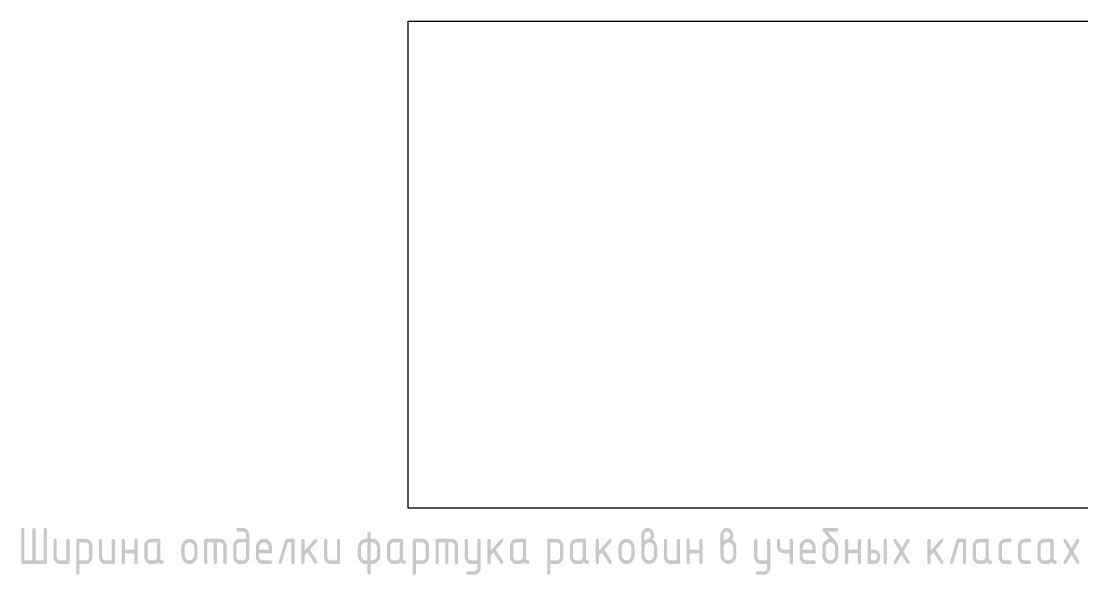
# Model space of a CAD drawing. Header units: millimetres. Extents: x -546 to 1681, y -650 to 1730.
# Drawn here: x 1004.3 to 1093.5, y 170.1 to 216.6 of the extents above; entities that cross this region are included whole.
import ezdxf

# ---------------------------------------------------------------- set-up
doc = ezdxf.new("R2010")
doc.units = ezdxf.units.MM
picture_1 = doc.add_image_def('image1.jpg', size_in_pixel=(772, 316))

msp = doc.modelspace()

# ---------------------------------------------------------------- hatches: boundary and pattern name
h = msp.add_hatch(color=7)
h.dxf.hatch_style = 2
h.paths.add_polyline_path([(1005.517, 171.294), (1006.192, 171.294), (1006.192, 173.868), (1006.201, 173.935), (1006.226, 173.982), (1006.269, 174.011), (1006.328, 174.02), (1006.385, 174.011), (1006.426, 173.982), (1006.451, 173.935), (1006.46, 173.868), (1006.46, 171.142), (1006.451, 171.076), (1006.426, 171.029), (1006.385, 171.002), (1006.328, 170.993), (1004.439, 170.993), (1004.38, 171.002), (1004.337, 171.029), (1004.312, 171.076), (1004.303, 171.142), (1004.303, 173.868), (1004.312, 173.935), (1004.337, 173.982), (1004.38, 174.011), (1004.439, 174.02), (1004.499, 174.011), (1004.541, 173.982), (1004.567, 173.935), (1004.575, 173.868), (1004.575, 171.294), (1005.246, 171.294), (1005.246, 173.868), (1005.254, 173.935), (1005.28, 173.982), (1005.322, 174.011), (1005.382, 174.02), (1005.441, 174.011), (1005.483, 173.982), (1005.509, 173.935), (1005.517, 173.868)])
h = msp.add_hatch(color=7)
h.paths.add_polyline_path([(1023.48, 173.415), (1023.48, 171.599), (1023.47, 171.477), (1023.44, 171.364), (1023.391, 171.261), (1023.321, 171.167), (1023.238, 171.09), (1023.147, 171.036), (1023.047, 171.004), (1022.941, 170.993), (1022.669, 170.993), (1022.56, 171.004), (1022.46, 171.036), (1022.37, 171.09), (1022.289, 171.167), (1022.219, 171.261), (1022.169, 171.364), (1022.14, 171.477), (1022.13, 171.599), (1022.13, 172.505), (1022.14, 172.627), (1022.169, 172.74), (1022.219, 172.843), (1022.289, 172.937), (1022.371, 173.012), (1022.462, 173.066), (1022.561, 173.099), (1022.669, 173.11), (1023.208, 173.11), (1023.208, 173.415), (1023.189, 173.533), (1023.133, 173.631), (1023.045, 173.694), (1022.941, 173.715), (1022.533, 173.715), (1022.476, 173.725), (1022.435, 173.753), (1022.41, 173.801), (1022.402, 173.868), (1022.41, 173.935), (1022.435, 173.982), (1022.476, 174.011), (1022.533, 174.02), (1022.941, 174.02), (1023.049, 174.009), (1023.149, 173.976), (1023.24, 173.92), (1023.321, 173.843), (1023.391, 173.751), (1023.44, 173.649), (1023.47, 173.537)])
h.paths.add_polyline_path([(1023.208, 171.599), (1023.208, 172.805), (1022.669, 172.805), (1022.565, 172.784), (1022.477, 172.72), (1022.421, 172.622), (1022.402, 172.505), (1022.402, 171.599), (1022.421, 171.483), (1022.481, 171.383), (1022.568, 171.316), (1022.669, 171.294), (1022.941, 171.294), (1023.043, 171.316), (1023.129, 171.383), (1023.189, 171.481)])
h = msp.add_hatch(color=7)
h.paths.add_polyline_path([(1056.702, 172.962), (1056.866, 173.073), (1057.016, 173.11), (1057.097, 173.138), (1057.17, 173.216), (1057.224, 173.315), (1057.242, 173.415), (1057.222, 173.533), (1057.162, 173.631), (1057.075, 173.695), (1056.97, 173.715), (1056.865, 173.694), (1056.778, 173.631), (1056.722, 173.533), (1056.702, 173.415)])
h.paths.add_polyline_path([(1057.373, 173.051), (1057.541, 172.937), (1057.671, 172.772), (1057.753, 172.572), (1057.781, 172.357), (1057.781, 171.747), (1057.768, 171.596), (1057.73, 171.456), (1057.668, 171.328), (1057.581, 171.213), (1057.479, 171.117), (1057.365, 171.048), (1057.24, 171.007), (1057.106, 170.993), (1056.97, 171.007), (1056.845, 171.048), (1056.731, 171.117), (1056.627, 171.213), (1056.541, 171.33), (1056.479, 171.458), (1056.443, 171.597), (1056.431, 171.747), (1056.431, 173.415), (1056.441, 173.537), (1056.47, 173.65), (1056.52, 173.753), (1056.589, 173.847), (1056.672, 173.922), (1056.763, 173.976), (1056.862, 174.009), (1056.97, 174.02), (1057.079, 174.009), (1057.179, 173.976), (1057.271, 173.92), (1057.355, 173.843), (1057.422, 173.751), (1057.47, 173.649), (1057.5, 173.537), (1057.509, 173.415), (1057.501, 173.306), (1057.475, 173.209), (1057.433, 173.124)])
h.paths.add_polyline_path([(1057.509, 171.751), (1057.509, 172.357), (1057.481, 172.53), (1057.393, 172.679), (1057.262, 172.777), (1057.106, 172.81), (1056.95, 172.777), (1056.819, 172.679), (1056.731, 172.53), (1056.702, 172.357), (1056.702, 171.751), (1056.731, 171.575), (1056.819, 171.429), (1056.95, 171.328), (1057.106, 171.294), (1057.262, 171.328), (1057.393, 171.429), (1057.481, 171.576)])
h = msp.add_hatch(color=7)
h.paths.add_polyline_path([(1063.36, 172.962), (1063.524, 173.073), (1063.673, 173.11), (1063.754, 173.138), (1063.827, 173.216), (1063.882, 173.315), (1063.899, 173.415), (1063.879, 173.533), (1063.82, 173.631), (1063.732, 173.695), (1063.628, 173.715), (1063.523, 173.694), (1063.435, 173.631), (1063.379, 173.533), (1063.36, 173.415)])
h.paths.add_polyline_path([(1064.031, 173.051), (1064.198, 172.937), (1064.329, 172.772), (1064.41, 172.572), (1064.438, 172.357), (1064.438, 171.747), (1064.425, 171.596), (1064.388, 171.456), (1064.325, 171.328), (1064.239, 171.213), (1064.136, 171.117), (1064.022, 171.048), (1063.898, 171.007), (1063.763, 170.993), (1063.628, 171.007), (1063.503, 171.048), (1063.389, 171.117), (1063.285, 171.213), (1063.198, 171.33), (1063.137, 171.458), (1063.1, 171.597), (1063.088, 171.747), (1063.088, 173.415), (1063.098, 173.537), (1063.128, 173.65), (1063.177, 173.753), (1063.247, 173.847), (1063.33, 173.922), (1063.42, 173.976), (1063.519, 174.009), (1063.628, 174.02), (1063.737, 174.009), (1063.837, 173.976), (1063.929, 173.92), (1064.012, 173.843), (1064.079, 173.751), (1064.128, 173.649), (1064.157, 173.537), (1064.167, 173.415), (1064.158, 173.306), (1064.133, 173.209), (1064.09, 173.124)])
h.paths.add_polyline_path([(1064.167, 171.751), (1064.167, 172.357), (1064.138, 172.53), (1064.05, 172.679), (1063.919, 172.777), (1063.763, 172.81), (1063.607, 172.777), (1063.477, 172.679), (1063.389, 172.53), (1063.36, 172.357), (1063.36, 171.751), (1063.389, 171.575), (1063.477, 171.429), (1063.607, 171.328), (1063.763, 171.294), (1063.919, 171.328), (1064.05, 171.429), (1064.138, 171.576)])
h = msp.add_hatch(color=7)
h.paths.add_polyline_path([(1073.005, 172.352), (1073.005, 171.747), (1072.992, 171.597), (1072.954, 171.458), (1072.892, 171.33), (1072.806, 171.213), (1072.703, 171.117), (1072.589, 171.048), (1072.464, 171.007), (1072.33, 170.993), (1072.195, 171.007), (1072.07, 171.048), (1071.956, 171.117), (1071.852, 171.213), (1071.765, 171.33), (1071.704, 171.458), (1071.667, 171.597), (1071.655, 171.747), (1071.655, 172.357), (1071.677, 172.568), (1071.743, 172.75), (1071.853, 172.902), (1072.006, 173.025), (1072.144, 173.09), (1072.274, 173.11), (1071.682, 173.779), (1071.662, 173.814), (1071.655, 173.868), (1071.664, 173.935), (1071.689, 173.982), (1071.732, 174.011), (1071.791, 174.02), (1072.873, 174.02), (1072.93, 174.011), (1072.972, 173.982), (1072.997, 173.935), (1073.005, 173.868), (1072.997, 173.801), (1072.972, 173.753), (1072.93, 173.725), (1072.873, 173.715), (1072.104, 173.715), (1072.783, 172.916), (1072.879, 172.783), (1072.949, 172.645), (1072.991, 172.502)])
h.paths.add_polyline_path([(1072.734, 171.751), (1072.734, 172.357), (1072.705, 172.53), (1072.617, 172.679), (1072.486, 172.777), (1072.33, 172.81), (1072.174, 172.777), (1072.044, 172.679), (1071.956, 172.53), (1071.927, 172.357), (1071.927, 171.751), (1071.956, 171.575), (1072.044, 171.429), (1072.174, 171.328), (1072.33, 171.294), (1072.486, 171.328), (1072.617, 171.429), (1072.705, 171.576)])
h = msp.add_hatch(color=7)
h.dxf.hatch_style = 2
h.paths.add_polyline_path([(1008.369, 172.962), (1008.369, 171.142), (1008.36, 171.076), (1008.335, 171.029), (1008.292, 171.002), (1008.233, 170.993), (1007.559, 170.993), (1007.45, 171.004), (1007.35, 171.036), (1007.259, 171.09), (1007.178, 171.167), (1007.108, 171.26), (1007.059, 171.362), (1007.029, 171.475), (1007.019, 171.599), (1007.019, 172.962), (1007.028, 173.026), (1007.053, 173.073), (1007.096, 173.101), (1007.155, 173.11), (1007.215, 173.101), (1007.257, 173.073), (1007.282, 173.026), (1007.291, 172.962), (1007.291, 171.599), (1007.311, 171.483), (1007.37, 171.383), (1007.457, 171.316), (1007.559, 171.294), (1008.098, 171.294), (1008.098, 172.962), (1008.106, 173.026), (1008.132, 173.073), (1008.174, 173.101), (1008.233, 173.11), (1008.292, 173.101), (1008.335, 173.073), (1008.36, 173.026)])
h = msp.add_hatch(color=7)
h.paths.add_polyline_path([(1008.928, 172.962), (1008.936, 173.026), (1008.962, 173.073), (1009.004, 173.101), (1009.064, 173.11), (1009.739, 173.11), (1009.847, 173.099), (1009.947, 173.066), (1010.038, 173.012), (1010.119, 172.937), (1010.189, 172.843), (1010.238, 172.74), (1010.268, 172.627), (1010.278, 172.505), (1010.278, 171.599), (1010.268, 171.477), (1010.238, 171.364), (1010.189, 171.261), (1010.119, 171.167), (1010.038, 171.09), (1009.947, 171.036), (1009.847, 171.004), (1009.739, 170.993), (1009.199, 170.993), (1009.199, 170.232), (1009.191, 170.167), (1009.166, 170.121), (1009.123, 170.093), (1009.064, 170.083), (1009.004, 170.093), (1008.962, 170.121), (1008.936, 170.167), (1008.928, 170.232)])
h.paths.add_polyline_path([(1009.199, 172.805), (1009.199, 171.294), (1009.739, 171.294), (1009.841, 171.316), (1009.927, 171.383), (1009.987, 171.481), (1010.006, 171.599), (1010.006, 172.505), (1009.987, 172.622), (1009.931, 172.72), (1009.843, 172.785), (1009.739, 172.805)])
h = msp.add_hatch(color=7)
h.dxf.hatch_style = 2
h.paths.add_polyline_path([(1012.186, 172.962), (1012.186, 171.142), (1012.178, 171.076), (1012.152, 171.029), (1012.11, 171.002), (1012.05, 170.993), (1011.376, 170.993), (1011.267, 171.004), (1011.167, 171.036), (1011.076, 171.09), (1010.995, 171.167), (1010.926, 171.26), (1010.876, 171.362), (1010.846, 171.475), (1010.836, 171.599), (1010.836, 172.962), (1010.845, 173.026), (1010.87, 173.073), (1010.913, 173.101), (1010.973, 173.11), (1011.032, 173.101), (1011.074, 173.073), (1011.1, 173.026), (1011.108, 172.962), (1011.108, 171.599), (1011.128, 171.483), (1011.188, 171.383), (1011.275, 171.316), (1011.376, 171.294), (1011.915, 171.294), (1011.915, 172.962), (1011.924, 173.026), (1011.949, 173.073), (1011.991, 173.101), (1012.05, 173.11), (1012.11, 173.101), (1012.152, 173.073), (1012.178, 173.026)])
h = msp.add_hatch(color=7)
h.dxf.hatch_style = 2
h.paths.add_polyline_path([(1013.017, 171.9), (1013.017, 171.142), (1013.008, 171.076), (1012.983, 171.029), (1012.941, 171.002), (1012.881, 170.993), (1012.822, 171.002), (1012.779, 171.029), (1012.754, 171.076), (1012.745, 171.142), (1012.745, 172.962), (1012.754, 173.026), (1012.779, 173.073), (1012.822, 173.101), (1012.881, 173.11), (1012.941, 173.101), (1012.983, 173.073), (1013.008, 173.026), (1013.017, 172.962), (1013.017, 172.204), (1013.824, 172.204), (1013.824, 172.962), (1013.832, 173.026), (1013.858, 173.073), (1013.9, 173.101), (1013.959, 173.11), (1014.018, 173.101), (1014.061, 173.073), (1014.086, 173.026), (1014.095, 172.962), (1014.095, 171.142), (1014.086, 171.076), (1014.061, 171.029), (1014.018, 171.002), (1013.959, 170.993), (1013.9, 171.002), (1013.858, 171.029), (1013.832, 171.076), (1013.824, 171.142), (1013.824, 171.9)])
h = msp.add_hatch(color=7)
h.paths.add_polyline_path([(1015.732, 172.805), (1015.193, 172.805), (1015.088, 172.784), (1015.001, 172.72), (1014.945, 172.622), (1014.925, 172.505), (1014.925, 171.599), (1014.945, 171.483), (1015.005, 171.383), (1015.092, 171.316), (1015.193, 171.294), (1015.465, 171.294), (1015.567, 171.316), (1015.653, 171.383), (1015.713, 171.481), (1015.732, 171.599)])
h.paths.add_polyline_path([(1016.271, 171.142), (1016.263, 171.076), (1016.238, 171.029), (1016.197, 171.002), (1016.139, 170.993), (1016.048, 171.003), (1015.966, 171.032), (1015.894, 171.081), (1015.83, 171.15), (1015.75, 171.081), (1015.663, 171.032), (1015.568, 171.003), (1015.465, 170.993), (1015.193, 170.993), (1015.084, 171.004), (1014.984, 171.036), (1014.894, 171.09), (1014.812, 171.167), (1014.743, 171.26), (1014.693, 171.362), (1014.664, 171.475), (1014.654, 171.599), (1014.654, 172.505), (1014.664, 172.627), (1014.693, 172.74), (1014.743, 172.843), (1014.812, 172.937), (1014.894, 173.012), (1014.984, 173.066), (1015.084, 173.099), (1015.193, 173.11), (1015.867, 173.11), (1015.927, 173.101), (1015.97, 173.073), (1015.995, 173.026), (1016.004, 172.962), (1016.004, 171.447), (1016.012, 171.38), (1016.038, 171.332), (1016.08, 171.303), (1016.139, 171.294), (1016.197, 171.284), (1016.238, 171.256), (1016.263, 171.208)])
h = msp.add_hatch(color=7)
h.paths.add_polyline_path([(1017.773, 171.747), (1017.773, 172.352), (1017.785, 172.505), (1017.822, 172.645), (1017.883, 172.773), (1017.97, 172.89), (1018.073, 172.987), (1018.188, 173.056), (1018.313, 173.097), (1018.448, 173.11), (1018.584, 173.097), (1018.709, 173.056), (1018.823, 172.989), (1018.927, 172.894), (1019.013, 172.777), (1019.075, 172.649), (1019.111, 172.507), (1019.123, 172.352), (1019.123, 171.747), (1019.11, 171.597), (1019.072, 171.458), (1019.01, 171.33), (1018.923, 171.213), (1018.821, 171.117), (1018.707, 171.048), (1018.582, 171.007), (1018.448, 170.993), (1018.313, 171.007), (1018.188, 171.048), (1018.073, 171.117), (1017.97, 171.213), (1017.883, 171.33), (1017.822, 171.458), (1017.785, 171.597)])
h.paths.add_polyline_path([(1018.852, 171.751), (1018.852, 172.357), (1018.823, 172.53), (1018.735, 172.679), (1018.604, 172.777), (1018.448, 172.81), (1018.292, 172.777), (1018.162, 172.679), (1018.074, 172.53), (1018.045, 172.357), (1018.045, 171.751), (1018.074, 171.575), (1018.162, 171.429), (1018.292, 171.328), (1018.448, 171.294), (1018.604, 171.328), (1018.735, 171.429), (1018.823, 171.576)])
h = msp.add_hatch(color=7)
h.dxf.hatch_style = 2
h.paths.add_polyline_path([(1019.818, 173.11), (1021.032, 173.11), (1021.14, 173.099), (1021.239, 173.066), (1021.329, 173.012), (1021.412, 172.937), (1021.481, 172.843), (1021.531, 172.74), (1021.561, 172.627), (1021.571, 172.505), (1021.571, 171.142), (1021.562, 171.076), (1021.537, 171.029), (1021.494, 171.002), (1021.435, 170.993), (1021.375, 171.002), (1021.333, 171.029), (1021.308, 171.076), (1021.299, 171.142), (1021.299, 172.505), (1021.28, 172.622), (1021.224, 172.72), (1021.136, 172.785), (1021.032, 172.805), (1020.761, 172.805), (1020.761, 171.142), (1020.752, 171.076), (1020.727, 171.029), (1020.684, 171.002), (1020.624, 170.993), (1020.567, 171.002), (1020.526, 171.029), (1020.501, 171.076), (1020.493, 171.142), (1020.493, 172.805), (1019.954, 172.805), (1019.954, 171.142), (1019.945, 171.076), (1019.92, 171.029), (1019.877, 171.002), (1019.818, 170.993), (1019.758, 171.002), (1019.716, 171.029), (1019.69, 171.076), (1019.682, 171.142), (1019.682, 172.962), (1019.69, 173.026), (1019.716, 173.073), (1019.758, 173.101)])
h = msp.add_hatch(color=7)
h.paths.add_polyline_path([(1024.714, 172.81), (1024.558, 172.777), (1024.427, 172.679), (1024.339, 172.532), (1024.31, 172.357), (1024.31, 172.204), (1025.117, 172.204), (1025.117, 172.357), (1025.088, 172.532), (1025, 172.679), (1024.87, 172.777)])
h.paths.add_polyline_path([(1024.31, 171.9), (1024.31, 171.599), (1024.33, 171.483), (1024.39, 171.383), (1024.477, 171.316), (1024.578, 171.294), (1025.252, 171.294), (1025.312, 171.284), (1025.354, 171.256), (1025.38, 171.208), (1025.388, 171.142), (1025.38, 171.076), (1025.354, 171.029), (1025.312, 171.002), (1025.252, 170.993), (1024.578, 170.993), (1024.469, 171.004), (1024.369, 171.036), (1024.278, 171.09), (1024.197, 171.167), (1024.128, 171.26), (1024.078, 171.362), (1024.048, 171.475), (1024.038, 171.599), (1024.038, 172.352), (1024.051, 172.505), (1024.087, 172.645), (1024.149, 172.773), (1024.235, 172.89), (1024.339, 172.987), (1024.453, 173.056), (1024.578, 173.097), (1024.714, 173.11), (1024.849, 173.097), (1024.974, 173.056), (1025.088, 172.989), (1025.192, 172.894), (1025.279, 172.778), (1025.34, 172.649), (1025.376, 172.509), (1025.388, 172.357), (1025.388, 171.9)])
h = msp.add_hatch(color=7)
h.dxf.hatch_style = 2
h.paths.add_polyline_path([(1026.622, 173.11), (1027.161, 173.11), (1027.221, 173.101), (1027.263, 173.073), (1027.289, 173.026), (1027.297, 172.962), (1027.297, 171.142), (1027.289, 171.076), (1027.263, 171.029), (1027.221, 171.002), (1027.161, 170.993), (1027.102, 171.002), (1027.06, 171.029), (1027.034, 171.076), (1027.026, 171.142), (1027.026, 172.805), (1026.717, 172.805), (1026.207, 171.095), (1026.162, 171.019), (1026.083, 170.993), (1026.024, 171.003), (1025.981, 171.032), (1025.956, 171.079), (1025.947, 171.146), (1025.955, 171.192), (1026.487, 172.987), (1026.54, 173.081)])
h = msp.add_hatch(color=7)
h.dxf.hatch_style = 2
h.paths.add_polyline_path([(1028.128, 172.115), (1028.976, 173.068), (1029.017, 173.1), (1029.07, 173.11), (1029.129, 173.101), (1029.172, 173.073), (1029.197, 173.026), (1029.206, 172.962), (1029.195, 172.904), (1029.164, 172.856), (1028.572, 172.187), (1029.179, 171.23), (1029.206, 171.142), (1029.197, 171.076), (1029.172, 171.029), (1029.129, 171.002), (1029.07, 170.993), (1029.005, 171.009), (1028.957, 171.057), (1028.376, 171.971), (1028.128, 171.688), (1028.128, 171.142), (1028.119, 171.076), (1028.094, 171.029), (1028.051, 171.002), (1027.992, 170.993), (1027.932, 171.002), (1027.89, 171.029), (1027.864, 171.076), (1027.856, 171.142), (1027.856, 172.962), (1027.864, 173.026), (1027.89, 173.073), (1027.932, 173.101), (1027.992, 173.11), (1028.051, 173.101), (1028.094, 173.073), (1028.119, 173.026), (1028.128, 172.962)])
h = msp.add_hatch(color=7)
h.dxf.hatch_style = 2
h.paths.add_polyline_path([(1031.114, 172.962), (1031.114, 171.142), (1031.106, 171.076), (1031.08, 171.029), (1031.038, 171.002), (1030.978, 170.993), (1030.304, 170.993), (1030.195, 171.004), (1030.095, 171.036), (1030.004, 171.09), (1029.923, 171.167), (1029.854, 171.26), (1029.804, 171.362), (1029.774, 171.475), (1029.764, 171.599), (1029.764, 172.962), (1029.773, 173.026), (1029.798, 173.073), (1029.841, 173.101), (1029.901, 173.11), (1029.96, 173.101), (1030.002, 173.073), (1030.028, 173.026), (1030.036, 172.962), (1030.036, 171.599), (1030.056, 171.483), (1030.116, 171.383), (1030.203, 171.316), (1030.304, 171.294), (1030.843, 171.294), (1030.843, 172.962), (1030.852, 173.026), (1030.877, 173.073), (1030.919, 173.101), (1030.978, 173.11), (1031.038, 173.101), (1031.08, 173.073), (1031.106, 173.026)])
h = msp.add_hatch(color=7)
h.paths.add_polyline_path([(1033.416, 171.294), (1033.416, 172.805), (1033.281, 172.805), (1033.125, 172.773), (1032.994, 172.674), (1032.906, 172.528), (1032.877, 172.352), (1032.877, 171.747), (1032.906, 171.573), (1032.994, 171.425), (1033.125, 171.328), (1033.281, 171.294)])
h.paths.add_polyline_path([(1033.416, 170.993), (1033.281, 170.993), (1033.145, 171.007), (1033.02, 171.048), (1032.906, 171.117), (1032.802, 171.213), (1032.716, 171.33), (1032.654, 171.458), (1032.618, 171.597), (1032.606, 171.747), (1032.606, 172.352), (1032.618, 172.505), (1032.654, 172.645), (1032.716, 172.773), (1032.802, 172.89), (1032.906, 172.987), (1033.02, 173.056), (1033.145, 173.097), (1033.281, 173.11), (1033.416, 173.11), (1033.416, 173.567), (1033.425, 173.631), (1033.45, 173.678), (1033.491, 173.706), (1033.548, 173.715), (1033.608, 173.706), (1033.65, 173.678), (1033.676, 173.631), (1033.684, 173.567), (1033.684, 173.11), (1033.813, 173.107), (1033.922, 173.097), (1034.011, 173.08), (1034.08, 173.055), (1034.252, 172.941), (1034.382, 172.776), (1034.466, 172.575), (1034.495, 172.352), (1034.495, 171.747), (1034.482, 171.597), (1034.445, 171.458), (1034.383, 171.33), (1034.299, 171.213), (1034.195, 171.117), (1034.08, 171.048), (1033.955, 171.007), (1033.819, 170.993), (1033.684, 170.993), (1033.684, 170.232), (1033.676, 170.167), (1033.65, 170.121), (1033.608, 170.093), (1033.548, 170.083), (1033.491, 170.093), (1033.45, 170.121), (1033.425, 170.167), (1033.416, 170.232)])
h.paths.add_polyline_path([(1033.684, 171.294), (1033.819, 171.294), (1033.976, 171.328), (1034.107, 171.429), (1034.194, 171.575), (1034.223, 171.747), (1034.223, 172.352), (1034.194, 172.528), (1034.107, 172.674), (1033.976, 172.773), (1033.819, 172.805), (1033.684, 172.805)])
h = msp.add_hatch(color=7)
h.paths.add_polyline_path([(1036.132, 172.805), (1035.593, 172.805), (1035.488, 172.784), (1035.401, 172.72), (1035.345, 172.622), (1035.325, 172.505), (1035.325, 171.599), (1035.345, 171.483), (1035.405, 171.383), (1035.492, 171.316), (1035.593, 171.294), (1035.864, 171.294), (1035.967, 171.316), (1036.052, 171.383), (1036.112, 171.481), (1036.132, 171.599)])
h.paths.add_polyline_path([(1036.671, 171.142), (1036.663, 171.076), (1036.638, 171.029), (1036.596, 171.002), (1036.539, 170.993), (1036.448, 171.003), (1036.366, 171.032), (1036.294, 171.081), (1036.23, 171.15), (1036.15, 171.081), (1036.063, 171.032), (1035.968, 171.003), (1035.864, 170.993), (1035.593, 170.993), (1035.484, 171.004), (1035.384, 171.036), (1035.293, 171.09), (1035.212, 171.167), (1035.143, 171.26), (1035.093, 171.362), (1035.064, 171.475), (1035.054, 171.599), (1035.054, 172.505), (1035.064, 172.627), (1035.093, 172.74), (1035.143, 172.843), (1035.212, 172.937), (1035.293, 173.012), (1035.384, 173.066), (1035.484, 173.099), (1035.593, 173.11), (1036.267, 173.11), (1036.327, 173.101), (1036.37, 173.073), (1036.395, 173.026), (1036.404, 172.962), (1036.404, 171.447), (1036.412, 171.38), (1036.437, 171.332), (1036.48, 171.303), (1036.539, 171.294), (1036.596, 171.284), (1036.638, 171.256), (1036.663, 171.208)])
h = msp.add_hatch(color=7)
h.paths.add_polyline_path([(1037.23, 172.962), (1037.239, 173.026), (1037.264, 173.073), (1037.307, 173.101), (1037.366, 173.11), (1038.041, 173.11), (1038.15, 173.099), (1038.25, 173.066), (1038.34, 173.012), (1038.422, 172.937), (1038.491, 172.843), (1038.54, 172.74), (1038.57, 172.627), (1038.58, 172.505), (1038.58, 171.599), (1038.57, 171.477), (1038.54, 171.364), (1038.491, 171.261), (1038.422, 171.167), (1038.34, 171.09), (1038.25, 171.036), (1038.15, 171.004), (1038.041, 170.993), (1037.502, 170.993), (1037.502, 170.232), (1037.493, 170.167), (1037.468, 170.121), (1037.426, 170.093), (1037.366, 170.083), (1037.307, 170.093), (1037.264, 170.121), (1037.239, 170.167), (1037.23, 170.232)])
h.paths.add_polyline_path([(1037.502, 172.805), (1037.502, 171.294), (1038.041, 171.294), (1038.144, 171.316), (1038.229, 171.383), (1038.289, 171.481), (1038.309, 171.599), (1038.309, 172.505), (1038.289, 172.622), (1038.233, 172.72), (1038.146, 172.785), (1038.041, 172.805)])
h = msp.add_hatch(color=7)
h.dxf.hatch_style = 2
h.paths.add_polyline_path([(1039.275, 173.11), (1040.489, 173.11), (1040.597, 173.099), (1040.696, 173.066), (1040.786, 173.012), (1040.869, 172.937), (1040.938, 172.843), (1040.988, 172.74), (1041.018, 172.627), (1041.028, 172.505), (1041.028, 171.142), (1041.019, 171.076), (1040.994, 171.029), (1040.951, 171.002), (1040.892, 170.993), (1040.832, 171.002), (1040.79, 171.029), (1040.764, 171.076), (1040.756, 171.142), (1040.756, 172.505), (1040.737, 172.622), (1040.68, 172.72), (1040.593, 172.785), (1040.489, 172.805), (1040.217, 172.805), (1040.217, 171.142), (1040.209, 171.076), (1040.183, 171.029), (1040.141, 171.002), (1040.081, 170.993), (1040.024, 171.002), (1039.983, 171.029), (1039.958, 171.076), (1039.95, 171.142), (1039.95, 172.805), (1039.41, 172.805), (1039.41, 171.142), (1039.402, 171.076), (1039.377, 171.029), (1039.334, 171.002), (1039.275, 170.993), (1039.215, 171.002), (1039.173, 171.029), (1039.147, 171.076), (1039.139, 171.142), (1039.139, 172.962), (1039.147, 173.026), (1039.173, 173.073), (1039.215, 173.101)])
h = msp.add_hatch(color=7)
h.dxf.hatch_style = 2
h.paths.add_polyline_path([(1042.665, 170.684), (1042.665, 170.993), (1042.126, 170.993), (1042.017, 171.004), (1041.917, 171.036), (1041.827, 171.09), (1041.745, 171.167), (1041.676, 171.261), (1041.626, 171.364), (1041.597, 171.477), (1041.587, 171.599), (1041.587, 172.962), (1041.595, 173.026), (1041.621, 173.073), (1041.663, 173.101), (1041.723, 173.11), (1041.782, 173.101), (1041.825, 173.073), (1041.85, 173.026), (1041.858, 172.962), (1041.858, 171.599), (1041.878, 171.483), (1041.938, 171.383), (1042.025, 171.316), (1042.126, 171.294), (1042.665, 171.294), (1042.665, 172.962), (1042.674, 173.026), (1042.699, 173.073), (1042.741, 173.101), (1042.8, 173.11), (1042.86, 173.101), (1042.903, 173.073), (1042.928, 173.026), (1042.937, 172.962), (1042.937, 170.689), (1042.927, 170.566), (1042.897, 170.454), (1042.849, 170.351), (1042.782, 170.257), (1042.701, 170.182), (1042.61, 170.127), (1042.51, 170.094), (1042.401, 170.083), (1041.858, 170.083), (1041.799, 170.093), (1041.757, 170.121), (1041.731, 170.169), (1041.723, 170.236), (1041.732, 170.29), (1041.764, 170.341), (1041.807, 170.376), (1041.858, 170.388), (1042.398, 170.388), (1042.502, 170.408), (1042.59, 170.473), (1042.646, 170.567)])
h = msp.add_hatch(color=7)
h.dxf.hatch_style = 2
h.paths.add_polyline_path([(1043.767, 172.115), (1044.615, 173.068), (1044.657, 173.1), (1044.709, 173.11), (1044.769, 173.101), (1044.811, 173.073), (1044.837, 173.026), (1044.845, 172.962), (1044.834, 172.904), (1044.803, 172.856), (1044.212, 172.187), (1044.819, 171.23), (1044.845, 171.142), (1044.837, 171.076), (1044.811, 171.029), (1044.769, 171.002), (1044.709, 170.993), (1044.644, 171.009), (1044.597, 171.057), (1044.016, 171.971), (1043.767, 171.688), (1043.767, 171.142), (1043.759, 171.076), (1043.733, 171.029), (1043.691, 171.002), (1043.632, 170.993), (1043.572, 171.002), (1043.529, 171.029), (1043.504, 171.076), (1043.495, 171.142), (1043.495, 172.962), (1043.504, 173.026), (1043.529, 173.073), (1043.572, 173.101), (1043.632, 173.11), (1043.691, 173.101), (1043.733, 173.073), (1043.759, 173.026), (1043.767, 172.962)])
h = msp.add_hatch(color=7)
h.paths.add_polyline_path([(1046.483, 172.805), (1045.944, 172.805), (1045.839, 172.784), (1045.751, 172.72), (1045.695, 172.622), (1045.676, 172.505), (1045.676, 171.599), (1045.696, 171.483), (1045.755, 171.383), (1045.842, 171.316), (1045.944, 171.294), (1046.215, 171.294), (1046.318, 171.316), (1046.403, 171.383), (1046.463, 171.481), (1046.483, 171.599)])
h.paths.add_polyline_path([(1047.021, 171.142), (1047.013, 171.076), (1046.988, 171.029), (1046.947, 171.002), (1046.89, 170.993), (1046.798, 171.003), (1046.717, 171.032), (1046.644, 171.081), (1046.58, 171.15), (1046.501, 171.081), (1046.413, 171.032), (1046.318, 171.003), (1046.215, 170.993), (1045.944, 170.993), (1045.835, 171.004), (1045.735, 171.036), (1045.644, 171.09), (1045.563, 171.167), (1045.493, 171.26), (1045.444, 171.362), (1045.414, 171.475), (1045.404, 171.599), (1045.404, 172.505), (1045.414, 172.627), (1045.444, 172.74), (1045.493, 172.843), (1045.563, 172.937), (1045.644, 173.012), (1045.735, 173.066), (1045.835, 173.099), (1045.944, 173.11), (1046.618, 173.11), (1046.677, 173.101), (1046.72, 173.073), (1046.745, 173.026), (1046.754, 172.962), (1046.754, 171.447), (1046.762, 171.38), (1046.788, 171.332), (1046.83, 171.303), (1046.89, 171.294), (1046.947, 171.284), (1046.988, 171.256), (1047.013, 171.208)])
h = msp.add_hatch(color=7)
h.paths.add_polyline_path([(1048.528, 172.962), (1048.537, 173.026), (1048.562, 173.073), (1048.605, 173.101), (1048.664, 173.11), (1049.339, 173.11), (1049.448, 173.099), (1049.548, 173.066), (1049.639, 173.012), (1049.72, 172.937), (1049.789, 172.843), (1049.839, 172.74), (1049.868, 172.627), (1049.878, 172.505), (1049.878, 171.599), (1049.868, 171.477), (1049.839, 171.364), (1049.789, 171.261), (1049.72, 171.167), (1049.639, 171.09), (1049.548, 171.036), (1049.448, 171.004), (1049.339, 170.993), (1048.8, 170.993), (1048.8, 170.232), (1048.792, 170.167), (1048.766, 170.121), (1048.724, 170.093), (1048.664, 170.083), (1048.605, 170.093), (1048.562, 170.121), (1048.537, 170.167), (1048.528, 170.232)])
h.paths.add_polyline_path([(1048.8, 172.805), (1048.8, 171.294), (1049.339, 171.294), (1049.442, 171.316), (1049.527, 171.383), (1049.587, 171.481), (1049.607, 171.599), (1049.607, 172.505), (1049.588, 172.622), (1049.531, 172.72), (1049.444, 172.785), (1049.339, 172.805)])
h = msp.add_hatch(color=7)
h.paths.add_polyline_path([(1051.516, 172.805), (1050.977, 172.805), (1050.872, 172.784), (1050.784, 172.72), (1050.728, 172.622), (1050.709, 172.505), (1050.709, 171.599), (1050.728, 171.483), (1050.788, 171.383), (1050.875, 171.316), (1050.977, 171.294), (1051.248, 171.294), (1051.35, 171.316), (1051.436, 171.383), (1051.496, 171.481), (1051.516, 171.599)])
h.paths.add_polyline_path([(1052.054, 171.142), (1052.046, 171.076), (1052.021, 171.029), (1051.98, 171.002), (1051.922, 170.993), (1051.831, 171.003), (1051.75, 171.032), (1051.677, 171.081), (1051.613, 171.15), (1051.533, 171.081), (1051.446, 171.032), (1051.351, 171.003), (1051.248, 170.993), (1050.977, 170.993), (1050.868, 171.004), (1050.767, 171.036), (1050.677, 171.09), (1050.596, 171.167), (1050.526, 171.26), (1050.477, 171.362), (1050.447, 171.475), (1050.437, 171.599), (1050.437, 172.505), (1050.447, 172.627), (1050.477, 172.74), (1050.526, 172.843), (1050.596, 172.937), (1050.677, 173.012), (1050.767, 173.066), (1050.868, 173.099), (1050.977, 173.11), (1051.651, 173.11), (1051.71, 173.101), (1051.753, 173.073), (1051.778, 173.026), (1051.787, 172.962), (1051.787, 171.447), (1051.795, 171.38), (1051.821, 171.332), (1051.863, 171.303), (1051.922, 171.294), (1051.98, 171.284), (1052.021, 171.256), (1052.046, 171.208)])
h = msp.add_hatch(color=7)
h.dxf.hatch_style = 2
h.paths.add_polyline_path([(1052.885, 172.115), (1053.733, 173.068), (1053.774, 173.1), (1053.827, 173.11), (1053.887, 173.101), (1053.929, 173.073), (1053.955, 173.026), (1053.963, 172.962), (1053.952, 172.904), (1053.921, 172.856), (1053.33, 172.187), (1053.937, 171.23), (1053.963, 171.142), (1053.955, 171.076), (1053.929, 171.029), (1053.887, 171.002), (1053.827, 170.993), (1053.762, 171.009), (1053.715, 171.057), (1053.134, 171.971), (1052.885, 171.688), (1052.885, 171.142), (1052.877, 171.076), (1052.851, 171.029), (1052.809, 171.002), (1052.749, 170.993), (1052.69, 171.002), (1052.647, 171.029), (1052.622, 171.076), (1052.613, 171.142), (1052.613, 172.962), (1052.622, 173.026), (1052.647, 173.073), (1052.69, 173.101), (1052.749, 173.11), (1052.809, 173.101), (1052.851, 173.073), (1052.877, 173.026), (1052.885, 172.962)])
h = msp.add_hatch(color=7)
h.paths.add_polyline_path([(1054.522, 171.747), (1054.522, 172.352), (1054.534, 172.505), (1054.571, 172.645), (1054.632, 172.773), (1054.719, 172.89), (1054.822, 172.987), (1054.937, 173.056), (1055.061, 173.097), (1055.197, 173.11), (1055.333, 173.097), (1055.458, 173.056), (1055.572, 172.989), (1055.676, 172.894), (1055.762, 172.777), (1055.823, 172.649), (1055.86, 172.507), (1055.872, 172.352), (1055.872, 171.747), (1055.859, 171.597), (1055.821, 171.458), (1055.759, 171.33), (1055.672, 171.213), (1055.57, 171.117), (1055.456, 171.048), (1055.331, 171.007), (1055.197, 170.993), (1055.061, 171.007), (1054.937, 171.048), (1054.822, 171.117), (1054.719, 171.213), (1054.632, 171.33), (1054.571, 171.458), (1054.534, 171.597)])
h.paths.add_polyline_path([(1055.601, 171.751), (1055.601, 172.357), (1055.572, 172.53), (1055.484, 172.679), (1055.353, 172.777), (1055.197, 172.81), (1055.041, 172.777), (1054.911, 172.679), (1054.822, 172.53), (1054.794, 172.357), (1054.794, 171.751), (1054.822, 171.575), (1054.911, 171.429), (1055.041, 171.328), (1055.197, 171.294), (1055.353, 171.328), (1055.484, 171.429), (1055.572, 171.576)])
h = msp.add_hatch(color=7)
h.dxf.hatch_style = 2
h.paths.add_polyline_path([(1059.689, 172.962), (1059.689, 171.142), (1059.681, 171.076), (1059.655, 171.029), (1059.613, 171.002), (1059.553, 170.993), (1058.879, 170.993), (1058.77, 171.004), (1058.67, 171.036), (1058.579, 171.09), (1058.498, 171.167), (1058.429, 171.26), (1058.379, 171.362), (1058.349, 171.475), (1058.339, 171.599), (1058.339, 172.962), (1058.348, 173.026), (1058.373, 173.073), (1058.416, 173.101), (1058.475, 173.11), (1058.535, 173.101), (1058.577, 173.073), (1058.603, 173.026), (1058.611, 172.962), (1058.611, 171.599), (1058.631, 171.483), (1058.69, 171.383), (1058.777, 171.316), (1058.879, 171.294), (1059.418, 171.294), (1059.418, 172.962), (1059.427, 173.026), (1059.452, 173.073), (1059.494, 173.101), (1059.553, 173.11), (1059.613, 173.101), (1059.655, 173.073), (1059.681, 173.026)])
h = msp.add_hatch(color=7)
h.dxf.hatch_style = 2
h.paths.add_polyline_path([(1060.52, 171.9), (1060.52, 171.142), (1060.511, 171.076), (1060.486, 171.029), (1060.443, 171.002), (1060.384, 170.993), (1060.325, 171.002), (1060.282, 171.029), (1060.256, 171.076), (1060.248, 171.142), (1060.248, 172.962), (1060.256, 173.026), (1060.282, 173.073), (1060.325, 173.101), (1060.384, 173.11), (1060.443, 173.101), (1060.486, 173.073), (1060.511, 173.026), (1060.52, 172.962), (1060.52, 172.204), (1061.327, 172.204), (1061.327, 172.962), (1061.335, 173.026), (1061.361, 173.073), (1061.403, 173.101), (1061.462, 173.11), (1061.521, 173.101), (1061.564, 173.073), (1061.589, 173.026), (1061.598, 172.962), (1061.598, 171.142), (1061.589, 171.076), (1061.564, 171.029), (1061.521, 171.002), (1061.462, 170.993), (1061.403, 171.002), (1061.361, 171.029), (1061.335, 171.076), (1061.327, 171.142), (1061.327, 171.9)])
h = msp.add_hatch(color=7)
h.dxf.hatch_style = 2
h.paths.add_polyline_path([(1067.008, 170.684), (1067.008, 170.993), (1066.469, 170.993), (1066.36, 171.004), (1066.26, 171.036), (1066.169, 171.09), (1066.088, 171.167), (1066.018, 171.261), (1065.969, 171.364), (1065.939, 171.477), (1065.929, 171.599), (1065.929, 172.962), (1065.938, 173.026), (1065.963, 173.073), (1066.006, 173.101), (1066.065, 173.11), (1066.125, 173.101), (1066.167, 173.073), (1066.192, 173.026), (1066.201, 172.962), (1066.201, 171.599), (1066.221, 171.483), (1066.28, 171.383), (1066.367, 171.316), (1066.469, 171.294), (1067.008, 171.294), (1067.008, 172.962), (1067.016, 173.026), (1067.042, 173.073), (1067.084, 173.101), (1067.143, 173.11), (1067.203, 173.101), (1067.245, 173.073), (1067.271, 173.026), (1067.279, 172.962), (1067.279, 170.689), (1067.269, 170.566), (1067.24, 170.454), (1067.192, 170.351), (1067.125, 170.257), (1067.043, 170.182), (1066.952, 170.127), (1066.852, 170.094), (1066.744, 170.083), (1066.201, 170.083), (1066.142, 170.093), (1066.099, 170.121), (1066.074, 170.169), (1066.065, 170.236), (1066.075, 170.29), (1066.107, 170.341), (1066.149, 170.376), (1066.201, 170.388), (1066.74, 170.388), (1066.845, 170.408), (1066.932, 170.473), (1066.989, 170.567)])
h = msp.add_hatch(color=7)
h.dxf.hatch_style = 2
h.paths.add_polyline_path([(1069.188, 172.962), (1069.188, 171.142), (1069.179, 171.076), (1069.154, 171.029), (1069.111, 171.002), (1069.052, 170.993), (1068.993, 171.002), (1068.95, 171.029), (1068.925, 171.076), (1068.917, 171.142), (1068.917, 171.9), (1068.377, 171.9), (1068.271, 171.911), (1068.171, 171.943), (1068.08, 171.998), (1067.997, 172.073), (1067.927, 172.166), (1067.878, 172.267), (1067.848, 172.377), (1067.838, 172.496), (1067.838, 172.962), (1067.846, 173.026), (1067.872, 173.073), (1067.914, 173.101), (1067.974, 173.11), (1068.033, 173.101), (1068.076, 173.073), (1068.101, 173.026), (1068.11, 172.962), (1068.11, 172.509), (1068.129, 172.391), (1068.189, 172.293), (1068.276, 172.226), (1068.377, 172.204), (1068.917, 172.204), (1068.917, 172.962), (1068.925, 173.026), (1068.95, 173.073), (1068.993, 173.101), (1069.052, 173.11), (1069.111, 173.101), (1069.154, 173.073), (1069.179, 173.026)])
h = msp.add_hatch(color=7)
h.paths.add_polyline_path([(1070.422, 172.81), (1070.266, 172.777), (1070.135, 172.679), (1070.047, 172.532), (1070.018, 172.357), (1070.018, 172.204), (1070.825, 172.204), (1070.825, 172.357), (1070.796, 172.532), (1070.708, 172.679), (1070.578, 172.777)])
h.paths.add_polyline_path([(1070.018, 171.9), (1070.018, 171.599), (1070.038, 171.483), (1070.098, 171.383), (1070.185, 171.316), (1070.286, 171.294), (1070.96, 171.294), (1071.02, 171.284), (1071.062, 171.256), (1071.088, 171.208), (1071.096, 171.142), (1071.088, 171.076), (1071.062, 171.029), (1071.02, 171.002), (1070.96, 170.993), (1070.286, 170.993), (1070.177, 171.004), (1070.077, 171.036), (1069.986, 171.09), (1069.905, 171.167), (1069.836, 171.26), (1069.786, 171.362), (1069.756, 171.475), (1069.746, 171.599), (1069.746, 172.352), (1069.759, 172.505), (1069.795, 172.645), (1069.857, 172.773), (1069.943, 172.89), (1070.047, 172.987), (1070.161, 173.056), (1070.286, 173.097), (1070.422, 173.11), (1070.557, 173.097), (1070.682, 173.056), (1070.796, 172.989), (1070.9, 172.894), (1070.987, 172.778), (1071.048, 172.649), (1071.084, 172.509), (1071.096, 172.357), (1071.096, 171.9)])
h = msp.add_hatch(color=7)
h.dxf.hatch_style = 2
h.paths.add_polyline_path([(1073.836, 171.9), (1073.836, 171.142), (1073.827, 171.076), (1073.802, 171.029), (1073.759, 171.002), (1073.7, 170.993), (1073.64, 171.002), (1073.598, 171.029), (1073.572, 171.076), (1073.564, 171.142), (1073.564, 172.962), (1073.572, 173.026), (1073.598, 173.073), (1073.64, 173.101), (1073.7, 173.11), (1073.759, 173.101), (1073.802, 173.073), (1073.827, 173.026), (1073.836, 172.962), (1073.836, 172.204), (1074.643, 172.204), (1074.643, 172.962), (1074.651, 173.026), (1074.676, 173.073), (1074.719, 173.101), (1074.778, 173.11), (1074.837, 173.101), (1074.88, 173.073), (1074.905, 173.026), (1074.914, 172.962), (1074.914, 171.142), (1074.905, 171.076), (1074.88, 171.029), (1074.837, 171.002), (1074.778, 170.993), (1074.719, 171.002), (1074.676, 171.029), (1074.651, 171.076), (1074.643, 171.142), (1074.643, 171.9)])
h = msp.add_hatch(color=7)
h.paths.add_polyline_path([(1076.551, 171.599), (1076.541, 171.477), (1076.512, 171.364), (1076.464, 171.261), (1076.396, 171.167), (1076.313, 171.09), (1076.221, 171.036), (1076.121, 171.004), (1076.012, 170.993), (1075.609, 170.993), (1075.549, 171.002), (1075.506, 171.029), (1075.481, 171.076), (1075.472, 171.142), (1075.472, 172.962), (1075.481, 173.026), (1075.506, 173.073), (1075.549, 173.101), (1075.609, 173.11), (1075.668, 173.101), (1075.71, 173.073), (1075.736, 173.026), (1075.744, 172.962), (1075.744, 172.204), (1076.012, 172.204), (1076.121, 172.193), (1076.221, 172.16), (1076.313, 172.106), (1076.396, 172.031), (1076.464, 171.937), (1076.512, 171.834), (1076.541, 171.721)])
h.paths.add_polyline_path([(1076.283, 171.599), (1076.263, 171.716), (1076.204, 171.815), (1076.116, 171.878), (1076.012, 171.9), (1075.744, 171.9), (1075.744, 171.294), (1076.012, 171.294), (1076.116, 171.316), (1076.204, 171.383), (1076.263, 171.481)])
h.paths.add_polyline_path([(1076.822, 172.962), (1076.831, 173.026), (1076.856, 173.073), (1076.899, 173.101), (1076.958, 173.11), (1077.015, 173.101), (1077.057, 173.073), (1077.081, 173.026), (1077.09, 172.962), (1077.09, 171.142), (1077.081, 171.076), (1077.057, 171.029), (1077.015, 171.002), (1076.958, 170.993), (1076.899, 171.002), (1076.856, 171.029), (1076.831, 171.076), (1076.822, 171.142)])
h = msp.add_hatch(color=7)
h.dxf.hatch_style = 2
h.paths.add_polyline_path([(1078.486, 172.052), (1078.976, 171.226), (1078.999, 171.142), (1078.99, 171.076), (1078.965, 171.029), (1078.922, 171.002), (1078.863, 170.993), (1078.798, 171.009), (1078.75, 171.057), (1078.324, 171.777), (1077.898, 171.057), (1077.85, 171.009), (1077.785, 170.993), (1077.734, 171.004), (1077.691, 171.036), (1077.66, 171.086), (1077.649, 171.142), (1077.672, 171.226), (1078.162, 172.052), (1077.672, 172.873), (1077.649, 172.962), (1077.657, 173.026), (1077.683, 173.073), (1077.725, 173.101), (1077.785, 173.11), (1077.85, 173.094), (1077.898, 173.047), (1078.324, 172.327), (1078.75, 173.047), (1078.798, 173.094), (1078.863, 173.11), (1078.922, 173.101), (1078.965, 173.074), (1078.99, 173.028), (1078.999, 172.962), (1078.976, 172.873)])
h = msp.add_hatch(color=7)
h.dxf.hatch_style = 2
h.paths.add_polyline_path([(1080.761, 172.115), (1081.609, 173.068), (1081.65, 173.1), (1081.703, 173.11), (1081.763, 173.101), (1081.805, 173.073), (1081.831, 173.026), (1081.839, 172.962), (1081.828, 172.904), (1081.797, 172.856), (1081.206, 172.187), (1081.813, 171.23), (1081.839, 171.142), (1081.831, 171.076), (1081.805, 171.029), (1081.763, 171.002), (1081.703, 170.993), (1081.638, 171.009), (1081.59, 171.057), (1081.009, 171.971), (1080.761, 171.688), (1080.761, 171.142), (1080.752, 171.076), (1080.727, 171.029), (1080.685, 171.002), (1080.625, 170.993), (1080.566, 171.002), (1080.523, 171.029), (1080.498, 171.076), (1080.489, 171.142), (1080.489, 172.962), (1080.498, 173.026), (1080.523, 173.073), (1080.566, 173.101), (1080.625, 173.11), (1080.685, 173.101), (1080.727, 173.073), (1080.752, 173.026), (1080.761, 172.962)])
h = msp.add_hatch(color=7)
h.dxf.hatch_style = 2
h.paths.add_polyline_path([(1083.073, 173.11), (1083.612, 173.11), (1083.671, 173.101), (1083.714, 173.073), (1083.739, 173.026), (1083.748, 172.962), (1083.748, 171.142), (1083.739, 171.076), (1083.714, 171.029), (1083.671, 171.002), (1083.612, 170.993), (1083.553, 171.002), (1083.51, 171.029), (1083.485, 171.076), (1083.476, 171.142), (1083.476, 172.805), (1083.167, 172.805), (1082.658, 171.095), (1082.613, 171.019), (1082.534, 170.993), (1082.474, 171.003), (1082.432, 171.032), (1082.406, 171.079), (1082.398, 171.146), (1082.406, 171.192), (1082.937, 172.987), (1082.991, 173.081)])
h = msp.add_hatch(color=7)
h.paths.add_polyline_path([(1085.385, 172.805), (1084.846, 172.805), (1084.741, 172.784), (1084.654, 172.72), (1084.598, 172.622), (1084.578, 172.505), (1084.578, 171.599), (1084.598, 171.483), (1084.658, 171.383), (1084.745, 171.316), (1084.846, 171.294), (1085.117, 171.294), (1085.22, 171.316), (1085.305, 171.383), (1085.365, 171.481), (1085.385, 171.599)])
h.paths.add_polyline_path([(1085.924, 171.142), (1085.915, 171.076), (1085.89, 171.029), (1085.849, 171.002), (1085.792, 170.993), (1085.701, 171.003), (1085.619, 171.032), (1085.547, 171.081), (1085.483, 171.15), (1085.403, 171.081), (1085.316, 171.032), (1085.221, 171.003), (1085.117, 170.993), (1084.846, 170.993), (1084.737, 171.004), (1084.637, 171.036), (1084.546, 171.09), (1084.465, 171.167), (1084.396, 171.26), (1084.346, 171.362), (1084.316, 171.475), (1084.306, 171.599), (1084.306, 172.505), (1084.316, 172.627), (1084.346, 172.74), (1084.396, 172.843), (1084.465, 172.937), (1084.546, 173.012), (1084.637, 173.066), (1084.737, 173.099), (1084.846, 173.11), (1085.52, 173.11), (1085.58, 173.101), (1085.622, 173.073), (1085.648, 173.026), (1085.656, 172.962), (1085.656, 171.447), (1085.665, 171.38), (1085.69, 171.332), (1085.733, 171.303), (1085.792, 171.294), (1085.849, 171.284), (1085.89, 171.256), (1085.915, 171.208)])
h = msp.add_hatch(color=7)
h.dxf.hatch_style = 2
h.paths.add_polyline_path([(1086.755, 172.505), (1086.755, 171.599), (1086.774, 171.483), (1086.834, 171.383), (1086.921, 171.316), (1087.023, 171.294), (1087.425, 171.294), (1087.485, 171.284), (1087.528, 171.256), (1087.553, 171.208), (1087.562, 171.142), (1087.553, 171.076), (1087.528, 171.029), (1087.485, 171.002), (1087.425, 170.993), (1087.023, 170.993), (1086.914, 171.004), (1086.813, 171.036), (1086.723, 171.09), (1086.642, 171.167), (1086.572, 171.26), (1086.523, 171.362), (1086.493, 171.475), (1086.483, 171.599), (1086.483, 172.505), (1086.493, 172.627), (1086.523, 172.74), (1086.572, 172.843), (1086.642, 172.937), (1086.723, 173.012), (1086.813, 173.066), (1086.914, 173.099), (1087.023, 173.11), (1087.425, 173.11), (1087.485, 173.101), (1087.528, 173.072), (1087.553, 173.025), (1087.562, 172.958), (1087.553, 172.891), (1087.528, 172.843), (1087.485, 172.815), (1087.425, 172.805), (1087.023, 172.805), (1086.918, 172.784), (1086.83, 172.72), (1086.774, 172.622)])
h = msp.add_hatch(color=7)
h.dxf.hatch_style = 2
h.paths.add_polyline_path([(1088.392, 172.505), (1088.392, 171.599), (1088.412, 171.483), (1088.471, 171.383), (1088.558, 171.316), (1088.66, 171.294), (1089.063, 171.294), (1089.122, 171.284), (1089.165, 171.256), (1089.19, 171.208), (1089.199, 171.142), (1089.19, 171.076), (1089.165, 171.029), (1089.122, 171.002), (1089.063, 170.993), (1088.66, 170.993), (1088.551, 171.004), (1088.451, 171.036), (1088.36, 171.09), (1088.279, 171.167), (1088.209, 171.26), (1088.16, 171.362), (1088.13, 171.475), (1088.12, 171.599), (1088.12, 172.505), (1088.13, 172.627), (1088.16, 172.74), (1088.209, 172.843), (1088.279, 172.937), (1088.36, 173.012), (1088.451, 173.066), (1088.551, 173.099), (1088.66, 173.11), (1089.063, 173.11), (1089.122, 173.101), (1089.165, 173.072), (1089.19, 173.025), (1089.199, 172.958), (1089.19, 172.891), (1089.165, 172.843), (1089.122, 172.815), (1089.063, 172.805), (1088.66, 172.805), (1088.555, 172.784), (1088.467, 172.72), (1088.411, 172.622)])
h = msp.add_hatch(color=7)
h.paths.add_polyline_path([(1090.836, 172.805), (1090.297, 172.805), (1090.192, 172.784), (1090.104, 172.72), (1090.048, 172.622), (1090.029, 172.505), (1090.029, 171.599), (1090.049, 171.483), (1090.108, 171.383), (1090.195, 171.316), (1090.297, 171.294), (1090.568, 171.294), (1090.671, 171.316), (1090.756, 171.383), (1090.816, 171.481), (1090.836, 171.599)])
h.paths.add_polyline_path([(1091.374, 171.142), (1091.366, 171.076), (1091.341, 171.029), (1091.3, 171.002), (1091.243, 170.993), (1091.152, 171.003), (1091.07, 171.032), (1090.997, 171.081), (1090.933, 171.15), (1090.854, 171.081), (1090.766, 171.032), (1090.671, 171.003), (1090.568, 170.993), (1090.297, 170.993), (1090.188, 171.004), (1090.088, 171.036), (1089.997, 171.09), (1089.916, 171.167), (1089.846, 171.26), (1089.797, 171.362), (1089.767, 171.475), (1089.757, 171.599), (1089.757, 172.505), (1089.767, 172.627), (1089.797, 172.74), (1089.846, 172.843), (1089.916, 172.937), (1089.997, 173.012), (1090.088, 173.066), (1090.188, 173.099), (1090.297, 173.11), (1090.971, 173.11), (1091.031, 173.101), (1091.073, 173.073), (1091.099, 173.026), (1091.107, 172.962), (1091.107, 171.447), (1091.116, 171.38), (1091.141, 171.332), (1091.183, 171.303), (1091.243, 171.294), (1091.3, 171.284), (1091.341, 171.256), (1091.366, 171.208)])
h = msp.add_hatch(color=7)
h.dxf.hatch_style = 2
h.paths.add_polyline_path([(1092.771, 172.052), (1093.261, 171.226), (1093.283, 171.142), (1093.275, 171.076), (1093.249, 171.029), (1093.207, 171.002), (1093.147, 170.993), (1093.083, 171.009), (1093.035, 171.057), (1092.609, 171.777), (1092.183, 171.057), (1092.135, 171.009), (1092.07, 170.993), (1092.018, 171.004), (1091.975, 171.036), (1091.945, 171.086), (1091.934, 171.142), (1091.956, 171.226), (1092.447, 172.052), (1091.956, 172.873), (1091.934, 172.962), (1091.942, 173.026), (1091.968, 173.073), (1092.01, 173.101), (1092.07, 173.11), (1092.135, 173.094), (1092.183, 173.047), (1092.609, 172.327), (1093.035, 173.047), (1093.083, 173.094), (1093.147, 173.11), (1093.207, 173.101), (1093.249, 173.074), (1093.275, 173.028), (1093.283, 172.962), (1093.261, 172.873)])

# ---------------------------------------------------------------- pictures from other files: only their frames are drawn
image = msp.add_image(picture_1, insert=(1036.839, 175.692), size_in_units=(100.045, 40.951))
image.dxf.flags = 7

doc.saveas('drawing.dxf')
